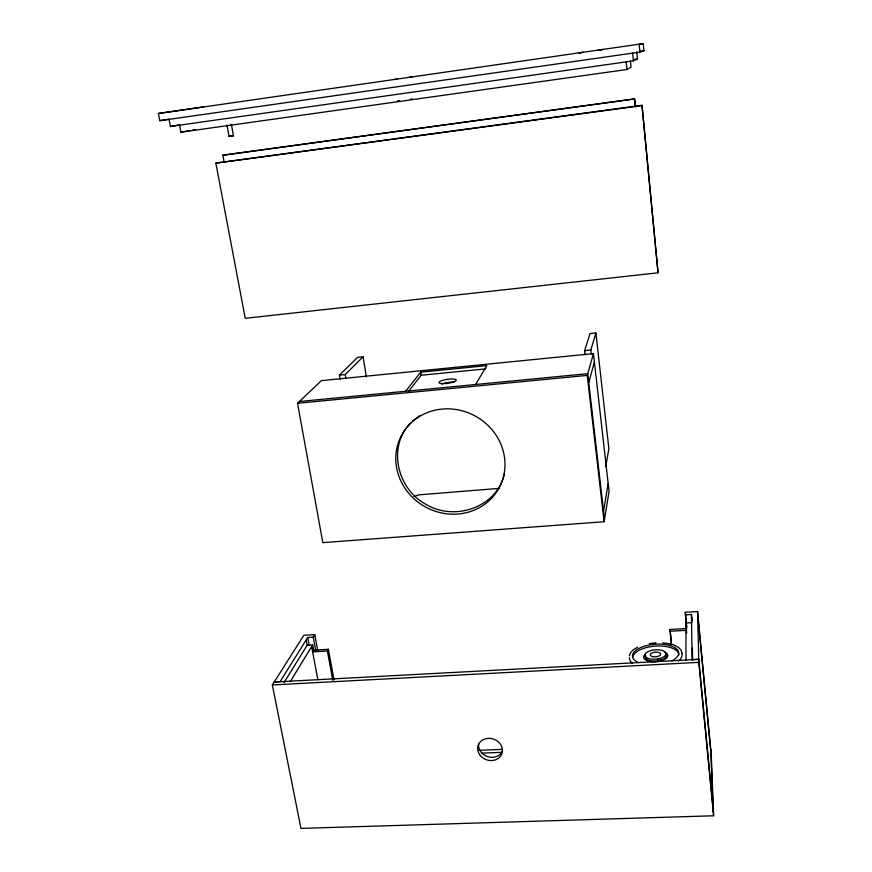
<?xml version="1.0" encoding="UTF-8"?>
<svg xmlns="http://www.w3.org/2000/svg" width="872" height="872" viewBox="0 0 872 872"><rect width="100%" height="100%" fill="white"/><g stroke="black" fill="none" stroke-linecap="round" stroke-linejoin="round"><path stroke-width="1.31" d="M671.375 644.681L670.034 629.486L686.417 628.538L685.872 622.979L692.041 622.619M658.044 272.805L641.999 105.283L215.853 163.119L245.239 318.302L658.044 272.805L641.999 105.283M504.288 474.205C496.724 507.853 453.767 521.598 425.591 504.125C397.065 488.821 387.07 446.366 410.941 422.637M604.111 521.718L609.07 491.459L593.451 353.607L321.419 380.628L297.548 403.267L322.814 542.646L604.111 521.718L587.248 375.396L593.451 353.607M603.544 511.068L608.176 483.589M605.659 466.673L608.896 448.808L595.892 332.973L590.017 333.573L584.632 350.631L585.101 354.697M588.753 382.536L594.399 361.956M591.292 354.032L590.845 350.01L595.892 332.973M629.322 655.798L630.478 652.725L633.301 649.793L637.585 647.188M327.371 651.013L328.373 649.291L313.648 650.141L312.612 651.875L327.371 651.013L332.777 680.291M475.545 384.519L486.859 365.63L420.642 372.191L405.676 391.256M290.223 681.675L312.667 644.909L307.151 645.236L284.01 682.623M315.729 650.392L313.233 637.138L314.781 634.631L303.848 635.285L272.337 684.934L300.96 828.4L713.612 815.778L711.247 754.618L697.567 611.534L685.305 612.275L686.635 628.309M313.233 637.138L307.74 637.465L280.108 681.61L274.244 681.926M408.674 391.266L421.111 375.254L420.642 372.191M224.06 161.712L222.84 155.216L634.707 98.907L635.503 106.994M340.178 379.146L339.491 375.123L345.258 374.546L363.057 356.801L366.382 376.922M339.491 375.123L357.585 357.357L363.057 356.801M412.5 421.111L416.217 418.331M417.132 417.644L419.868 415.595M179.436 124.434L180.951 132.184L626.946 69.498L631.034 67.166L630.391 60.669M169.037 119.322L170.443 126.462L633.388 60.866L637.497 58.925L636.8 51.797M413.917 496.56L418.669 494.871L499.569 488.353M639.928 52.091L643.928 50.729L643.253 43.6L158.388 113.48L159.816 120.674L639.928 52.091L639.176 44.243L643.253 43.6M230.644 124.413L231.385 124.271L233.413 135.77L229.053 136.392L226.927 124.925M222.84 155.216L634.707 98.907M657.771 658.938L660.366 658.338A10.529 4.676 -4.5 0 0 661.75 650.37A10.529 4.676 -4.5 0 0 645.16 654.185A10.529 4.676 -4.5 0 0 657.771 658.938L658.022 661.314M180.951 132.184L190.129 130.451M192.745 129.961L195.372 129.47M397.687 100.869L398.766 100.672M170.443 126.462L178.346 125.088M159.816 120.674L169.092 119.202M410.385 99.223L412.391 98.907M394.22 79.494L396.902 79.112M412.183 76.91L409.415 77.303M158.388 113.48L203.612 106.918M581.504 52.516L578.975 52.887L583.401 52.255M600.274 49.813L602.672 49.475L598.159 50.118M639.895 51.306L643.928 50.729M231.462 135.988L233.533 135.738M231.124 136.141L229.085 136.403M634.794 59.318L637.497 58.925M215.853 163.119L641.792 105.632M398.079 100.923L399.398 100.771M649.335 643.591L656.027 642.828M584.632 350.631L590.845 350.01M421.111 375.254L485.933 368.856M299.401 401.502L587.728 373.696L604.503 519.374M297.548 403.267L587.248 375.396M685.316 614.825L691.463 614.455L691.987 619.883M669.99 631.252L686.428 630.303L686.417 628.538M713.481 812.181L698.734 659.265L692.085 659.614L691.463 614.455M274.179 682.024L698.734 659.363M272.337 684.934L698.81 662.36L713.612 815.778M479.001 750.323L502.13 749.364M481.715 753.146L502.13 752.318M662.698 642.838C669.195 643.525 676.639 644.528 680.999 649.956L681.893 652.943M306.159 639.994L307.151 645.236M312.667 644.909L313.648 650.141M311.62 646.621L317.855 679.746M307.74 637.465L309.244 645.433M314.781 634.631L317.779 650.665M328.373 649.291L334.009 679.833M345.258 374.546L345.933 378.535M660.366 658.338L660.616 660.714M670.034 629.486L671.56 644.397M626.183 61.781L626.946 69.498M691.496 617.027L691.932 621.496M632.625 53.094L633.388 60.866M685.305 612.275L686.755 627.055M634.467 99.223L635.154 106.21M686.428 630.303L686.689 632.996M697.622 614.084L710.865 752.492M710.756 749.429L712.936 806.535M697.567 611.534L698.81 662.36M692.412 648.103L692.586 660.18M685.872 622.979L686.024 660.246M502.381 751.337A12.546 10.9 19.1 0 1 487.764 756.645A12.546 10.9 19.1 0 1 478.652 743.881M441.766 383.974A8.709 2.006 -8.3 0 1 453.887 382.165M632.691 657.51A23.152 10.311 -4.5 0 1 656.245 646.065A23.152 10.311 -4.5 0 1 678.874 655.014M638.686 662.655A23.163 10.29 -4.5 0 1 639.677 648.07A23.163 10.29 -4.5 0 1 672.225 646.326A23.163 10.29 -4.5 0 1 671.745 660.889M681.686 652.812A26.345 11.739 -4.5 0 1 678.492 660.998M632.549 663.439A26.345 11.739 -4.5 0 1 629.54 657.684M665.914 654.501A10.54 4.698 -4.5 0 1 655.515 661.02A10.54 4.698 -4.5 0 1 645.651 655.602M664.388 651.994A12.121 5.396 -4.5 0 1 664.846 659.287A12.121 5.396 -4.5 0 1 648.572 661.129A12.121 5.396 -4.5 0 1 645.422 654.131M480.189 755.424A12.6 10.933 19.2 0 0 501.542 754.607A12.6 10.933 19.2 0 0 488.44 738.344A12.6 10.933 19.2 0 0 480.189 755.424M398.45 474.957A55.405 51.84 28.7 0 0 490.958 498.915A55.405 51.84 28.7 0 0 461.735 410.679A55.405 51.84 28.7 0 0 398.45 474.957M441.897 383.615A8.709 1.984 -8.3 0 0 456.1 380.563A8.709 1.984 -8.3 0 0 444.971 379.778A8.709 1.984 -8.3 0 0 441.897 383.615M652.714 656.671A5.276 2.344 -4.5 0 0 660.671 654.196A5.276 2.344 -4.5 0 0 652.866 652.594A5.276 2.344 -4.5 0 0 652.714 656.671"/></g></svg>
